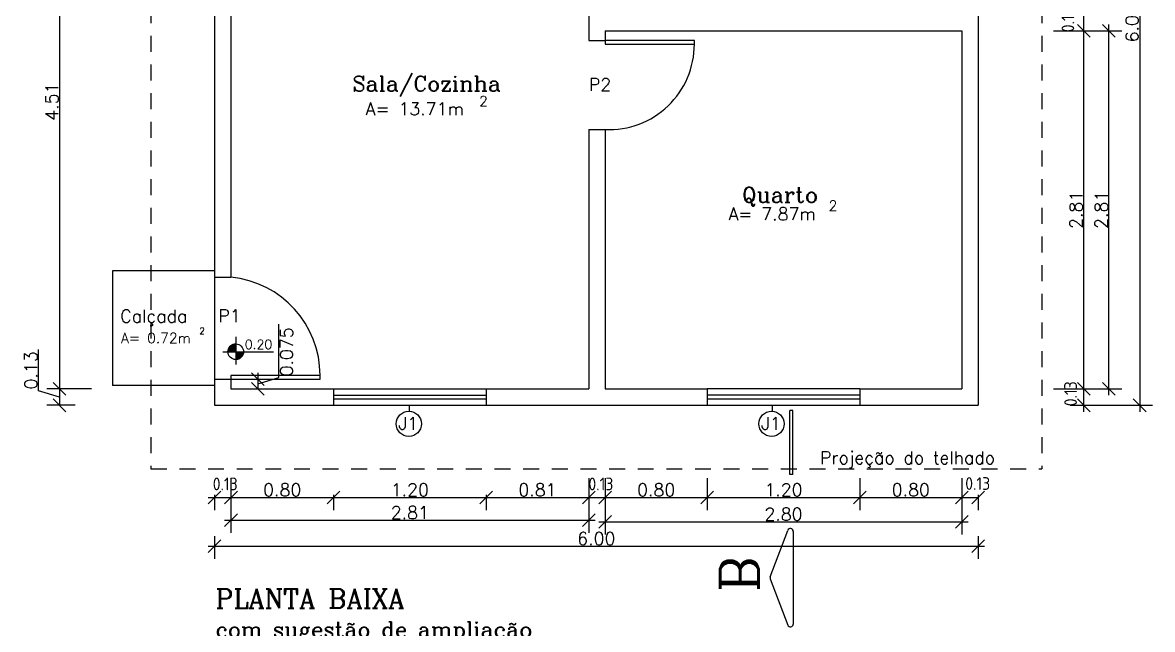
# Model space of a CAD drawing. Extents: x 98 to 558, y -86 to 6.
# Drawn here: x 121.96 to 130.83, y -51.2 to -46.44 of the extents above; entities that cross this region are included whole.
import ezdxf

# ---------------------------------------------------------------- set-up
doc = ezdxf.new("R2010")
doc.units = 0
doc.header["$LTSCALE"] = 5
doc.linetypes.add('DASHED2', pattern=[0.375, 0.25, -0.125])
doc.layers.get('0').update_dxf_attribs({"linetype": 'CONTINUOUS'})
doc.layers.get('DEFPOINTS').update_dxf_attribs({"linetype": 'CONTINUOUS'})
for name, color, linetype in [('AMPLIAÇÀO', 30, 'CONTINUOUS'), ('COTAS', 244, 'CONTINUOUS'), ('JANELA', 1, 'CONTINUOUS'), ('PAREDE', 7, 'CONTINUOUS'), ('PISO', 30, 'CONTINUOUS'), ('PORTA', 1, 'CONTINUOUS'), ('PROJTELHA', 30, 'CONTINUOUS'), ('TEXTO', 1, 'CONTINUOUS')]:
    doc.layers.add(name, color=color, linetype=linetype)
doc.styles.add('ROMANC', font='ROMANC.SHX')
doc.styles.get("Standard").update_dxf_attribs({"font": 'ISOCP'})
doc.dimstyles.get("Standard").update_dxf_attribs({"dimtxt": 0.1, "dimasz": 0.1, "dimexe": 0.1, "dimexo": 1.4, "dimgap": 0.01, "dimtad": 0, "dimzin": 0, "dimtxsty": 'ROMANC', "dimblk1": 'OBLIQUE', "dimblk2": 'OBLIQUE', "dimsah": 1, "dimcen": 0.09, "dimdle": 0.05, "dimclrd": 30, "dimclre": 30, "dimclrt": 244, "dimazin": 3, "dimtfac": 1, "dimtofl": 0, "dimtmove": 0, "dimatfit": 3, "dimtolj": 1, "dimtzin": 0})

# ---------------------------------------------------------------- blocks, each defined once
blk = doc.blocks.new('*X8')
at = {"color": 0, "linetype": 'CONTINUOUS'}
for p, q in [((217.21, -877.821), (217.294, -877.736)), ((217.21, -877.819), (217.292, -877.737)), ((217.21, -877.817), (217.291, -877.737)), ((217.21, -877.816), (217.289, -877.737)), ((217.21, -877.814), (217.287, -877.737)), ((217.21, -877.812), (217.285, -877.737)), ((217.21, -877.81), (217.283, -877.737)), ((217.211, -877.822), (217.295, -877.737)), ((217.211, -877.807), (217.281, -877.738)), ((217.211, -877.805), (217.278, -877.738)), ((217.212, -877.822), (217.295, -877.739)), ((217.212, -877.803), (217.276, -877.739)), ((217.212, -877.801), (217.274, -877.739)), ((217.213, -877.798), (217.271, -877.74)), ((217.214, -877.822), (217.295, -877.741)), ((217.214, -877.796), (217.269, -877.741)), ((217.215, -877.793), (217.266, -877.741)), ((217.216, -877.822), (217.295, -877.743)), ((217.216, -877.79), (217.263, -877.743)), ((217.217, -877.787), (217.26, -877.744)), ((217.218, -877.822), (217.295, -877.744)), ((217.219, -877.784), (217.257, -877.745)), ((217.219, -877.822), (217.295, -877.746)), ((217.22, -877.78), (217.253, -877.747)), ((217.221, -877.822), (217.295, -877.748)), ((217.223, -877.822), (217.295, -877.75)), ((217.223, -877.776), (217.249, -877.75)), ((217.225, -877.822), (217.295, -877.752)), ((217.226, -877.822), (217.295, -877.753)), ((217.227, -877.77), (217.243, -877.754)), ((217.228, -877.822), (217.295, -877.755)), ((217.23, -877.822), (217.295, -877.757)), ((217.232, -877.822), (217.295, -877.759)), ((217.234, -877.822), (217.295, -877.76)), ((217.235, -877.822), (217.295, -877.762)), ((217.237, -877.822), (217.295, -877.764)), ((217.239, -877.822), (217.295, -877.766)), ((217.241, -877.822), (217.295, -877.767)), ((217.242, -877.822), (217.295, -877.769)), ((217.244, -877.822), (217.295, -877.771)), ((217.246, -877.822), (217.295, -877.773)), ((217.248, -877.822), (217.295, -877.775)), ((217.249, -877.822), (217.295, -877.776)), ((217.251, -877.822), (217.295, -877.778)), ((217.253, -877.822), (217.295, -877.78)), ((217.255, -877.822), (217.295, -877.782)), ((217.257, -877.822), (217.295, -877.783)), ((217.258, -877.822), (217.295, -877.785)), ((217.26, -877.822), (217.295, -877.787)), ((217.262, -877.822), (217.295, -877.789)), ((217.264, -877.822), (217.295, -877.79)), ((217.265, -877.822), (217.295, -877.792)), ((217.267, -877.822), (217.295, -877.794)), ((217.269, -877.822), (217.295, -877.796)), ((217.271, -877.822), (217.295, -877.798)), ((217.272, -877.822), (217.295, -877.799)), ((217.274, -877.822), (217.295, -877.801)), ((217.276, -877.822), (217.295, -877.803)), ((217.278, -877.822), (217.295, -877.805)), ((217.279, -877.822), (217.295, -877.806)), ((217.281, -877.822), (217.295, -877.808)), ((217.283, -877.822), (217.295, -877.81)), ((217.285, -877.822), (217.295, -877.812)), ((217.287, -877.822), (217.295, -877.813)), ((217.288, -877.822), (217.295, -877.815)), ((217.29, -877.822), (217.295, -877.817)), ((217.292, -877.822), (217.295, -877.819)), ((217.294, -877.822), (217.295, -877.821)), ((217.295, -877.822), (217.295, -877.822)), ((217.295, -877.824), (217.297, -877.822)), ((217.295, -877.826), (217.299, -877.822)), ((217.295, -877.828), (217.301, -877.822)), ((217.295, -877.829), (217.302, -877.822)), ((217.295, -877.831), (217.304, -877.822)), ((217.295, -877.833), (217.306, -877.822)), ((217.295, -877.835), (217.308, -877.822)), ((217.295, -877.836), (217.31, -877.822)), ((217.295, -877.838), (217.311, -877.822)), ((217.295, -877.84), (217.313, -877.822)), ((217.295, -877.842), (217.315, -877.822)), ((217.295, -877.843), (217.317, -877.822)), ((217.295, -877.845), (217.318, -877.822)), ((217.295, -877.847), (217.32, -877.822)), ((217.295, -877.849), (217.322, -877.822)), ((217.295, -877.851), (217.324, -877.822)), ((217.295, -877.852), (217.325, -877.822)), ((217.295, -877.854), (217.327, -877.822)), ((217.295, -877.856), (217.329, -877.822)), ((217.295, -877.858), (217.331, -877.822)), ((217.295, -877.859), (217.333, -877.822)), ((217.295, -877.861), (217.334, -877.822)), ((217.295, -877.863), (217.336, -877.822)), ((217.295, -877.865), (217.338, -877.822)), ((217.295, -877.866), (217.34, -877.822)), ((217.295, -877.868), (217.341, -877.822)), ((217.295, -877.87), (217.343, -877.822)), ((217.295, -877.872), (217.345, -877.822)), ((217.295, -877.874), (217.347, -877.822)), ((217.295, -877.875), (217.348, -877.822)), ((217.295, -877.877), (217.35, -877.822)), ((217.295, -877.879), (217.352, -877.822)), ((217.295, -877.881), (217.354, -877.822)), ((217.295, -877.882), (217.355, -877.822)), ((217.295, -877.884), (217.357, -877.822)), ((217.295, -877.886), (217.359, -877.822)), ((217.295, -877.888), (217.361, -877.822)), ((217.295, -877.889), (217.363, -877.822)), ((217.295, -877.891), (217.364, -877.822)), ((217.295, -877.893), (217.366, -877.822)), ((217.295, -877.895), (217.368, -877.822)), ((217.295, -877.897), (217.37, -877.822)), ((217.295, -877.898), (217.371, -877.822)), ((217.295, -877.9), (217.373, -877.822)), ((217.295, -877.902), (217.375, -877.822)), ((217.295, -877.904), (217.377, -877.822)), ((217.295, -877.905), (217.378, -877.822)), ((217.295, -877.907), (217.38, -877.822)), ((217.297, -877.907), (217.38, -877.823)), ((217.298, -877.907), (217.38, -877.825)), ((217.3, -877.907), (217.38, -877.827)), ((217.302, -877.907), (217.38, -877.829)), ((217.304, -877.907), (217.38, -877.831)), ((217.306, -877.907), (217.38, -877.833)), ((217.308, -877.906), (217.379, -877.835)), ((217.31, -877.906), (217.379, -877.837)), ((217.313, -877.906), (217.379, -877.839)), ((217.315, -877.905), (217.378, -877.842)), ((217.317, -877.904), (217.378, -877.844)), ((217.32, -877.904), (217.377, -877.847)), ((217.322, -877.903), (217.376, -877.849)), ((217.325, -877.902), (217.375, -877.852)), ((217.328, -877.901), (217.374, -877.855)), ((217.331, -877.899), (217.373, -877.858)), ((217.335, -877.898), (217.371, -877.861)), ((217.339, -877.895), (217.369, -877.865)), ((217.343, -877.892), (217.365, -877.87)), ((217.351, -877.886), (217.359, -877.878))]:
    blk.add_line(p, q, dxfattribs=at)
blk = doc.blocks.new('_OBLIQUE')
at = {"color": 0, "linetype": 'BYBLOCK'}
blk.add_line((-0.5, -0.5), (0.5, 0.5), dxfattribs=at)
blk = doc.blocks.new('*D13')
at = {"color": 30, "linetype": 'BYBLOCK'}
for p, q in [((123.5444, -50.1676), (124.4494, -50.1676)), ((124.3994, -50.1473), (124.3994, -50.2676))]:
    blk.add_line(p, q, dxfattribs=at)
at = {"layer": 'DEFPOINTS', "color": 0, "linetype": 'BYBLOCK'}
for p in [(123.5944, -48.6173), (124.3994, -48.7473), (124.3994, -50.1676)]:
    blk.add_point(p, dxfattribs=at)
at = {"color": 30, "linetype": 'BYBLOCK', "xscale": 0.1, "yscale": 0.1, "zscale": 0.1, "rotation": 180}
blk.add_blockref('_OBLIQUE', (123.5944, -50.1676), dxfattribs=at)
at = {"color": 30, "linetype": 'BYBLOCK', "xscale": 0.1, "yscale": 0.1, "zscale": 0.1}
blk.add_blockref('_OBLIQUE', (124.3994, -50.1676), dxfattribs=at)
at = {"color": 244, "linetype": 'BYBLOCK', "insert": (123.9969, -50.1076), "char_height": 0.1, "attachment_point": 5, "style": 'ROMANC'}
blk.add_mtext('\\A1;0.80', dxfattribs=at)
blk = doc.blocks.new('*D14')
at = {"color": 30, "linetype": 'BYBLOCK'}
for p, q in [((124.3494, -50.1676), (125.6494, -50.1676)), ((125.5994, -50.1473), (125.5994, -50.2676))]:
    blk.add_line(p, q, dxfattribs=at)
at = {"layer": 'DEFPOINTS', "color": 0, "linetype": 'BYBLOCK'}
for p in [(124.3994, -48.7473), (125.5994, -48.7473), (125.5994, -50.1676)]:
    blk.add_point(p, dxfattribs=at)
at = {"color": 30, "linetype": 'BYBLOCK', "xscale": 0.1, "yscale": 0.1, "zscale": 0.1, "rotation": 180}
blk.add_blockref('_OBLIQUE', (124.3994, -50.1676), dxfattribs=at)
at = {"color": 30, "linetype": 'BYBLOCK', "xscale": 0.1, "yscale": 0.1, "zscale": 0.1}
blk.add_blockref('_OBLIQUE', (125.5994, -50.1676), dxfattribs=at)
at = {"color": 244, "linetype": 'BYBLOCK', "insert": (124.9994, -50.1076), "char_height": 0.1, "attachment_point": 5, "style": 'ROMANC'}
blk.add_mtext('\\A1;1.20', dxfattribs=at)
blk = doc.blocks.new('*D15')
at = {"color": 30, "linetype": 'BYBLOCK'}
for p, q in [((126.4044, -50.0173), (126.4044, -50.2676)), ((125.5494, -50.1676), (126.4544, -50.1676))]:
    blk.add_line(p, q, dxfattribs=at)
at = {"layer": 'DEFPOINTS', "color": 0, "linetype": 'BYBLOCK'}
for p in [(126.4044, -48.6173), (125.5994, -48.7473), (126.4044, -50.1676)]:
    blk.add_point(p, dxfattribs=at)
at = {"color": 30, "linetype": 'BYBLOCK', "xscale": 0.1, "yscale": 0.1, "zscale": 0.1, "rotation": 180}
blk.add_blockref('_OBLIQUE', (125.5994, -50.1676), dxfattribs=at)
at = {"color": 30, "linetype": 'BYBLOCK', "xscale": 0.1, "yscale": 0.1, "zscale": 0.1}
blk.add_blockref('_OBLIQUE', (126.4044, -50.1676), dxfattribs=at)
at = {"color": 244, "linetype": 'BYBLOCK', "insert": (126.0019, -50.1076), "char_height": 0.1, "attachment_point": 5, "style": 'ROMANC'}
blk.add_mtext('\\A1;0.81', dxfattribs=at)
blk = doc.blocks.new('*D16')
at = {"color": 30, "linetype": 'BYBLOCK'}
for p, q in [((127.3344, -50.0173), (127.3344, -50.2676)), ((126.4844, -50.1676), (127.3844, -50.1676))]:
    blk.add_line(p, q, dxfattribs=at)
at = {"layer": 'DEFPOINTS', "color": 0, "linetype": 'BYBLOCK'}
for p in [(126.5344, -48.6173), (127.3344, -48.6173), (127.3344, -50.1676)]:
    blk.add_point(p, dxfattribs=at)
at = {"color": 30, "linetype": 'BYBLOCK', "xscale": 0.1, "yscale": 0.1, "zscale": 0.1, "rotation": 180}
blk.add_blockref('_OBLIQUE', (126.5344, -50.1676), dxfattribs=at)
at = {"color": 30, "linetype": 'BYBLOCK', "xscale": 0.1, "yscale": 0.1, "zscale": 0.1}
blk.add_blockref('_OBLIQUE', (127.3344, -50.1676), dxfattribs=at)
at = {"color": 244, "linetype": 'BYBLOCK', "insert": (126.9344, -50.1076), "char_height": 0.1, "attachment_point": 5, "style": 'ROMANC'}
blk.add_mtext('\\A1;0.80', dxfattribs=at)
blk = doc.blocks.new('*D17')
at = {"color": 30, "linetype": 'BYBLOCK'}
for p, q in [((128.5344, -50.0173), (128.5344, -50.2676)), ((127.2844, -50.1676), (128.5844, -50.1676))]:
    blk.add_line(p, q, dxfattribs=at)
at = {"layer": 'DEFPOINTS', "color": 0, "linetype": 'BYBLOCK'}
for p in [(127.3344, -48.6173), (128.5344, -48.6173), (128.5344, -50.1676)]:
    blk.add_point(p, dxfattribs=at)
at = {"color": 30, "linetype": 'BYBLOCK', "xscale": 0.1, "yscale": 0.1, "zscale": 0.1, "rotation": 180}
blk.add_blockref('_OBLIQUE', (127.3344, -50.1676), dxfattribs=at)
at = {"color": 30, "linetype": 'BYBLOCK', "xscale": 0.1, "yscale": 0.1, "zscale": 0.1}
blk.add_blockref('_OBLIQUE', (128.5344, -50.1676), dxfattribs=at)
at = {"color": 244, "linetype": 'BYBLOCK', "insert": (127.9344, -50.1076), "char_height": 0.1, "attachment_point": 5, "style": 'ROMANC'}
blk.add_mtext('\\A1;1.20', dxfattribs=at)
blk = doc.blocks.new('*D18')
at = {"color": 30, "linetype": 'BYBLOCK'}
for p, q in [((129.3344, -50.0173), (129.3344, -50.2676)), ((128.4844, -50.1676), (129.3844, -50.1676))]:
    blk.add_line(p, q, dxfattribs=at)
at = {"layer": 'DEFPOINTS', "color": 0, "linetype": 'BYBLOCK'}
for p in [(128.5344, -48.6173), (129.3344, -48.6173), (129.3344, -50.1676)]:
    blk.add_point(p, dxfattribs=at)
at = {"color": 30, "linetype": 'BYBLOCK', "xscale": 0.1, "yscale": 0.1, "zscale": 0.1, "rotation": 180}
blk.add_blockref('_OBLIQUE', (128.5344, -50.1676), dxfattribs=at)
at = {"color": 30, "linetype": 'BYBLOCK', "xscale": 0.1, "yscale": 0.1, "zscale": 0.1}
blk.add_blockref('_OBLIQUE', (129.3344, -50.1676), dxfattribs=at)
at = {"color": 244, "linetype": 'BYBLOCK', "insert": (128.9344, -50.1076), "char_height": 0.1, "attachment_point": 5, "style": 'ROMANC'}
blk.add_mtext('\\A1;0.80', dxfattribs=at)
blk = doc.blocks.new('*D19')
at = {"color": 30, "linetype": 'BYBLOCK'}
for p, q in [((123.5944, -50.258), (123.5944, -50.4471)), ((126.4044, -50.258), (126.4044, -50.4471)), ((123.5444, -50.3471), (126.4544, -50.3471))]:
    blk.add_line(p, q, dxfattribs=at)
at = {"layer": 'DEFPOINTS', "color": 0, "linetype": 'BYBLOCK'}
for p in [(123.5944, -48.858), (126.4044, -48.858), (126.4044, -50.3471)]:
    blk.add_point(p, dxfattribs=at)
at = {"color": 30, "linetype": 'BYBLOCK', "xscale": 0.1, "yscale": 0.1, "zscale": 0.1, "rotation": 180}
blk.add_blockref('_OBLIQUE', (123.5944, -50.3471), dxfattribs=at)
at = {"color": 30, "linetype": 'BYBLOCK', "xscale": 0.1, "yscale": 0.1, "zscale": 0.1}
blk.add_blockref('_OBLIQUE', (126.4044, -50.3471), dxfattribs=at)
at = {"color": 244, "linetype": 'BYBLOCK', "insert": (124.9994, -50.2871), "char_height": 0.1, "attachment_point": 5, "style": 'ROMANC'}
blk.add_mtext('\\A1;2.81', dxfattribs=at)
blk = doc.blocks.new('*D20')
at = {"color": 30, "linetype": 'BYBLOCK'}
for p, q in [((126.5344, -50.258), (126.5344, -50.4594)), ((129.3344, -50.258), (129.3344, -50.4594)), ((126.4844, -50.3594), (129.3844, -50.3594))]:
    blk.add_line(p, q, dxfattribs=at)
at = {"layer": 'DEFPOINTS', "color": 0, "linetype": 'BYBLOCK'}
for p in [(126.5344, -48.858), (129.3344, -48.858), (129.3344, -50.3594)]:
    blk.add_point(p, dxfattribs=at)
at = {"color": 30, "linetype": 'BYBLOCK', "xscale": 0.1, "yscale": 0.1, "zscale": 0.1, "rotation": 180}
blk.add_blockref('_OBLIQUE', (126.5344, -50.3594), dxfattribs=at)
at = {"color": 30, "linetype": 'BYBLOCK', "xscale": 0.1, "yscale": 0.1, "zscale": 0.1}
blk.add_blockref('_OBLIQUE', (129.3344, -50.3594), dxfattribs=at)
at = {"color": 244, "linetype": 'BYBLOCK', "insert": (127.9344, -50.2994), "char_height": 0.1, "attachment_point": 5, "style": 'ROMANC'}
blk.add_mtext('\\A1;2.80', dxfattribs=at)
blk = doc.blocks.new('*D21')
at = {"color": 30, "linetype": 'BYBLOCK'}
for p, q in [((123.4644, -50.4717), (123.4644, -50.6509)), ((129.4644, -50.4717), (129.4644, -50.6509)), ((123.4144, -50.5509), (129.5144, -50.5509))]:
    blk.add_line(p, q, dxfattribs=at)
at = {"layer": 'DEFPOINTS', "color": 0, "linetype": 'BYBLOCK'}
for p in [(123.4644, -49.0717), (129.4644, -49.0717), (129.4644, -50.5509)]:
    blk.add_point(p, dxfattribs=at)
at = {"color": 30, "linetype": 'BYBLOCK', "xscale": 0.1, "yscale": 0.1, "zscale": 0.1, "rotation": 180}
blk.add_blockref('_OBLIQUE', (123.4644, -50.5509), dxfattribs=at)
at = {"color": 30, "linetype": 'BYBLOCK', "xscale": 0.1, "yscale": 0.1, "zscale": 0.1}
blk.add_blockref('_OBLIQUE', (129.4644, -50.5509), dxfattribs=at)
at = {"color": 244, "linetype": 'BYBLOCK', "insert": (126.4644, -50.4909), "char_height": 0.1, "attachment_point": 5, "style": 'ROMANC'}
blk.add_mtext('\\A1;6.00', dxfattribs=at)
blk = doc.blocks.new('*D22')
at = {"color": 30, "linetype": 'BYBLOCK'}
for p, q in [((130.2926, -49.3644), (130.2926, -46.4544)), ((130.0557, -46.5044), (130.3926, -46.5044))]:
    blk.add_line(p, q, dxfattribs=at)
at = {"layer": 'DEFPOINTS', "color": 0, "linetype": 'BYBLOCK'}
for p in [(128.6557, -46.5044), (130.2926, -46.5044), (128.6557, -49.3144)]:
    blk.add_point(p, dxfattribs=at)
at = {"color": 30, "linetype": 'BYBLOCK', "xscale": 0.1, "yscale": 0.1, "zscale": 0.1}
for p, rotation in [((130.2926, -46.5044), 90), ((130.2926, -49.3144), 270)]:
    blk.add_blockref('_OBLIQUE', p, dxfattribs=dict(at, rotation=rotation))
at = {"color": 244, "linetype": 'BYBLOCK', "insert": (130.2326, -47.9094), "char_height": 0.1, "attachment_point": 5, "rotation": 90, "style": 'ROMANC'}
blk.add_mtext('\\A1;2.81', dxfattribs=at)
blk = doc.blocks.new('*D26')
at = {"color": 30, "linetype": 'BYBLOCK'}
for p, q in [((130.4909, -49.3644), (130.4909, -46.4544)), ((130.0557, -46.5044), (130.5909, -46.5044)), ((130.0557, -49.3144), (130.5909, -49.3144))]:
    blk.add_line(p, q, dxfattribs=at)
at = {"layer": 'DEFPOINTS', "color": 0, "linetype": 'BYBLOCK'}
for p in [(128.6557, -46.5044), (130.4909, -46.5044), (128.6557, -49.3144)]:
    blk.add_point(p, dxfattribs=at)
at = {"color": 30, "linetype": 'BYBLOCK', "xscale": 0.1, "yscale": 0.1, "zscale": 0.1}
for p, rotation in [((130.4909, -46.5044), 90), ((130.4909, -49.3144), 270)]:
    blk.add_blockref('_OBLIQUE', p, dxfattribs=dict(at, rotation=rotation))
at = {"color": 244, "linetype": 'BYBLOCK', "insert": (130.4309, -47.9094), "char_height": 0.1, "attachment_point": 5, "rotation": 90, "style": 'ROMANC'}
blk.add_mtext('\\A1;2.81', dxfattribs=at)
blk = doc.blocks.new('*D28')
at = {"color": 30, "linetype": 'BYBLOCK'}
for p, q in [((130.7322, -43.3944), (130.7322, -49.4944)), ((130.1857, -43.4444), (130.8322, -43.4444)), ((130.1857, -49.4444), (130.8322, -49.4444))]:
    blk.add_line(p, q, dxfattribs=at)
at = {"layer": 'DEFPOINTS', "color": 0, "linetype": 'BYBLOCK'}
for p in [(128.7857, -43.4444), (128.7857, -49.4444), (130.7322, -49.4444)]:
    blk.add_point(p, dxfattribs=at)
at = {"color": 30, "linetype": 'BYBLOCK', "xscale": 0.1, "yscale": 0.1, "zscale": 0.1}
for p, rotation in [((130.7322, -43.4444), 90), ((130.7322, -49.4444), 270)]:
    blk.add_blockref('_OBLIQUE', p, dxfattribs=dict(at, rotation=rotation))
at = {"color": 244, "linetype": 'BYBLOCK', "insert": (130.6722, -46.4444), "char_height": 0.1, "attachment_point": 5, "rotation": 90, "style": 'ROMANC'}
blk.add_mtext('\\A1;6.00', dxfattribs=at)
blk = doc.blocks.new('*D42')
at = {"color": 30, "linetype": 'BYBLOCK'}
for p, q in [((122.2481, -44.7544), (122.2481, -49.3644)), ((122.4995, -49.3144), (122.1481, -49.3144))]:
    blk.add_line(p, q, dxfattribs=at)
at = {"layer": 'DEFPOINTS', "color": 0, "linetype": 'BYBLOCK'}
for p in [(123.8995, -44.8044), (122.2481, -49.3144), (123.8995, -49.3144)]:
    blk.add_point(p, dxfattribs=at)
at = {"color": 30, "linetype": 'BYBLOCK', "xscale": 0.1, "yscale": 0.1, "zscale": 0.1}
for p, rotation in [((122.2481, -44.8044), 90), ((122.2481, -49.3144), 270)]:
    blk.add_blockref('_OBLIQUE', p, dxfattribs=dict(at, rotation=rotation))
at = {"color": 244, "linetype": 'BYBLOCK', "insert": (122.1881, -47.0594), "char_height": 0.1, "attachment_point": 5, "rotation": 90, "style": 'ROMANC'}
blk.add_mtext('\\A1;4.51', dxfattribs=at)
blk = doc.blocks.new('*D43')
at = {"color": 30, "linetype": 'BYBLOCK'}
for p, q in [((122.0831, -49.3299), (122.0831, -49.0051)), ((122.2481, -49.3794), (122.0831, -49.3299)), ((122.2481, -49.2644), (122.2481, -49.4444)), ((122.3695, -49.4444), (122.1481, -49.4444))]:
    blk.add_line(p, q, dxfattribs=at)
at = {"layer": 'DEFPOINTS', "color": 0, "linetype": 'BYBLOCK'}
for p in [(123.8995, -49.3144), (122.2481, -49.4444), (123.7695, -49.4444)]:
    blk.add_point(p, dxfattribs=at)
at = {"color": 30, "linetype": 'BYBLOCK', "xscale": 0.1, "yscale": 0.1, "zscale": 0.1}
for p, rotation in [((122.2481, -49.3144), 90), ((122.2481, -49.4444), 270)]:
    blk.add_blockref('_OBLIQUE', p, dxfattribs=dict(at, rotation=rotation))
at = {"color": 244, "linetype": 'BYBLOCK', "insert": (122.0231, -49.3199), "char_height": 0.1, "attachment_point": 4, "rotation": 90, "style": 'ROMANC'}
blk.add_mtext('\\A1;0.13', dxfattribs=at)
blk = doc.blocks.new('*D63')
at = {"color": 30, "linetype": 'BYBLOCK'}
for p, q in [((123.9706, -49.2274), (123.9706, -48.8074)), ((123.7252, -49.2394), (123.9056, -49.2394)), ((123.8056, -49.1894), (123.8056, -49.3144)), ((123.8056, -49.2769), (123.9706, -49.2274)), ((123.7252, -49.3144), (123.9056, -49.3144))]:
    blk.add_line(p, q, dxfattribs=at)
at = {"layer": 'DEFPOINTS', "color": 0, "linetype": 'BYBLOCK'}
for p in [(122.3252, -49.2394), (122.3252, -49.3144), (123.8056, -49.3144)]:
    blk.add_point(p, dxfattribs=at)
at = {"color": 30, "linetype": 'BYBLOCK', "xscale": 0.1, "yscale": 0.1, "zscale": 0.1}
for p, rotation in [((123.8056, -49.2394), 90), ((123.8056, -49.3144), 270)]:
    blk.add_blockref('_OBLIQUE', p, dxfattribs=dict(at, rotation=rotation))
at = {"color": 244, "linetype": 'BYBLOCK', "insert": (124.0306, -49.2174), "char_height": 0.1, "attachment_point": 4, "rotation": 90, "style": 'ROMANC'}
blk.add_mtext('\\A1;0.075', dxfattribs=at)

msp = doc.modelspace()

# ---------------------------------------------------------------- linework, layer by layer
at = {"color": 30, "linetype": 'BYBLOCK'}
for p, q in [((130.2926, -46.5544), (130.2926, -46.3744)), ((130.0557, -49.3144), (130.3926, -49.3144)), ((130.2926, -49.4944), (130.2926, -49.3144)), ((130.1857, -49.4444), (130.3926, -49.4444)), ((123.5944, -50.0173), (123.5944, -50.2676)), ((126.5344, -50.0173), (126.5344, -50.2676)), ((123.4144, -50.1676), (123.5944, -50.1676)), ((123.4644, -50.1473), (123.4644, -50.2676)), ((126.3544, -50.1676), (126.5344, -50.1676)), ((129.2844, -50.1676), (129.4644, -50.1676)), ((129.4644, -50.1473), (129.4644, -50.2676))]:
    msp.add_line(p, q, dxfattribs=at)
at = {"layer": 'DEFPOINTS', "color": 0, "linetype": 'BYBLOCK'}
for p in [(129.3344, -46.5044), (123.5944, -48.6173), (126.4044, -48.6173), (126.5344, -48.6173), (129.3344, -48.6173), (123.4644, -48.7473), (129.4644, -48.7473), (129.3344, -49.3144), (130.2926, -49.3144), (129.4644, -49.4444), (123.5944, -50.1676), (126.5344, -50.1676), (129.4644, -50.1676)]:
    msp.add_point(p, dxfattribs=at)
at = {"layer": 'JANELA', "color": 1, "linetype": 'CONTINUOUS'}
for p, q in [((124.3994, -49.3144), (125.5994, -49.3144)), ((128.5344, -49.3144), (127.3344, -49.3144)), ((124.3994, -49.4444), (125.5994, -49.4444)), ((127.3344, -49.4444), (128.5344, -49.4444))]:
    msp.add_line(p, q, dxfattribs=at)
at = {"layer": 'JANELA', "color": 5, "linetype": 'CONTINUOUS'}
for p, q in [((124.3994, -49.3644), (125.5994, -49.3644)), ((124.3994, -49.3944), (125.5994, -49.3944)), ((128.5344, -49.3644), (127.3344, -49.3644)), ((127.3344, -49.3944), (128.5344, -49.3944))]:
    msp.add_line(p, q, dxfattribs=at)
at = {"layer": 'PAREDE', "color": 7, "linetype": 'CONTINUOUS'}
for p, q in [((129.4644, -45.5744), (129.4644, -49.4444)), ((123.4644, -45.8044), (123.4644, -48.4394)), ((123.5944, -45.8044), (123.5944, -48.4394)), ((126.4044, -46.2994), (126.4044, -46.5794)), ((126.4044, -46.5794), (126.5344, -46.5794)), ((126.5344, -46.5044), (129.3344, -46.5044)), ((126.5344, -46.5044), (126.5344, -46.5794)), ((129.3344, -46.5044), (129.3344, -49.3144)), ((126.4044, -47.2794), (126.5344, -47.2794)), ((126.4044, -47.2794), (126.4044, -49.3144)), ((126.5344, -47.2794), (126.5344, -49.3144)), ((123.4644, -48.4394), (123.5944, -48.4394)), ((123.4644, -49.2394), (123.5944, -49.2394)), ((123.4644, -49.2394), (123.4644, -49.4444)), ((123.5944, -49.2394), (123.5944, -49.3144)), ((123.5944, -49.3144), (124.3994, -49.3144)), ((124.3994, -49.3144), (124.3994, -49.4444)), ((125.5994, -49.3144), (125.5994, -49.4444)), ((125.5994, -49.3144), (126.4044, -49.3144)), ((126.5344, -49.3144), (127.3344, -49.3144)), ((127.3344, -49.3144), (127.3344, -49.4444)), ((128.5344, -49.3144), (128.5344, -49.4444)), ((128.5344, -49.3144), (129.3344, -49.3144)), ((123.4644, -49.4444), (124.3994, -49.4444)), ((125.5994, -49.4444), (127.3344, -49.4444)), ((128.5344, -49.4444), (129.4644, -49.4444))]:
    msp.add_line(p, q, dxfattribs=at)
at = {"layer": 'PISO', "color": 244, "linetype": 'CONTINUOUS'}
for p, q in [((122.6644, -48.3894), (122.6644, -49.2894)), ((123.4644, -48.3894), (122.6644, -48.3894)), ((123.4644, -48.4394), (123.4644, -49.2394)), ((123.4644, -49.2894), (122.6644, -49.2894))]:
    msp.add_line(p, q, dxfattribs=at)
at = {"layer": 'PISO', "color": 244}
msp.add_line((123.6359, -49.0515), (123.6319, -49.0515), dxfattribs=at)
at = {"layer": 'PISO', "color": 30, "linetype": 'CONTINUOUS'}
for p, q in [((124.9976, -49.4908), (124.9976, -49.4444)), ((127.8469, -49.4908), (127.8469, -49.4444))]:
    msp.add_line(p, q, dxfattribs=at)
for centre in [(124.9912, -49.5895), (127.8405, -49.5895)]:
    msp.add_circle(centre, 0.0989, dxfattribs=at)
at = {"layer": 'PORTA', "color": 1, "linetype": 'CONTINUOUS'}
for points in [[(127.2344, -46.6094), (127.2344, -46.5794), (126.5344, -46.5794), (126.5344, -46.6094)], [(124.2944, -49.2394), (124.2944, -49.2094), (123.5944, -49.2094), (123.5944, -49.2394)]]:
    msp.add_lwpolyline(points, close=True, dxfattribs=at)
at = {"layer": 'PORTA', "color": 30, "linetype": 'CONTINUOUS'}
for centre, radius, start, end in [((126.5637, -46.6094), 0.6706, 267.4911, 0), ((123.5209, -49.2094), 0.7735, 360, 84.54738)]:
    msp.add_arc(centre, radius, start, end, dxfattribs=at)
at = {"layer": 'PROJTELHA', "color": 30, "linetype": 'DASHED2', "ltscale": 0.1}
for p, q in [((122.9644, -42.9444), (122.9644, -49.9444)), ((129.9644, -42.9444), (129.9644, -49.9444)), ((122.9644, -49.9444), (129.9644, -49.9444))]:
    msp.add_line(p, q, dxfattribs=at)
at = {"layer": 'TEXTO', "color": 244, "linetype": 'CONTINUOUS'}
for p, q in [((123.6319, -48.9063), (123.6319, -49.1244)), ((123.5311, -49.0237), (123.9286, -49.0237))]:
    msp.add_line(p, q, dxfattribs=at)
at = {"layer": 'TEXTO', "color": 3}
for p, q in [((127.9853, -49.9882), (127.9853, -49.4848)), ((128.0072, -49.4848), (127.9853, -49.4848)), ((128.0072, -49.9882), (128.0072, -49.4848)), ((128.0072, -49.9882), (127.9853, -49.9882))]:
    msp.add_line(p, q, dxfattribs=at)
at = {"layer": 'TEXTO', "color": 3, "linetype": 'CONTINUOUS'}
for p, q in [((127.8309, -50.7902), (127.9677, -50.4263)), ((128.0113, -50.4342), (128.0113, -51.162)), ((127.8309, -50.806), (127.9677, -51.17))]:
    msp.add_line(p, q, dxfattribs=at)
at = {"layer": 'TEXTO', "color": 244, "linetype": 'CONTINUOUS'}
msp.add_circle((123.6319, -49.0237), 0.0615, dxfattribs=at)
at = {"layer": 'TEXTO', "color": 3, "linetype": 'CONTINUOUS'}
for centre, start, end in [((127.9888, -50.4342), 0, 159.39862), ((127.852, -50.7981), 159.39862, 200.60138), ((127.852, -50.7981), 159.39862, 200.60138), ((127.9888, -51.162), 200.60138, 0)]:
    msp.add_arc(centre, 0.0225, start, end, dxfattribs=at)

# ---------------------------------------------------------------- block references
at = {"color": 30, "linetype": 'BYBLOCK', "xscale": 0.1, "yscale": 0.1, "zscale": 0.1}
for p, rotation in [((130.2926, -46.5044), 270), ((130.2926, -49.3144), 90), ((130.2926, -49.4444), 270), ((123.4644, -50.1676), 180), ((126.4044, -50.1676), 180), ((129.3344, -50.1676), 180)]:
    msp.add_blockref('_OBLIQUE', p, dxfattribs=dict(at, rotation=rotation))
for p in [(123.5944, -50.1676), (126.5344, -50.1676), (129.4644, -50.1676)]:
    msp.add_blockref('_OBLIQUE', p, dxfattribs=at)
at = {"layer": 'TEXTO', "color": 244, "linetype": 'CONTINUOUS', "xscale": 0.72, "yscale": 0.72, "zscale": 0.72}
msp.add_blockref('*X8', (-32.8205, 583.0081), dxfattribs=at)

# ---------------------------------------------------------------- texts
at = {"color": 244, "linetype": 'BYBLOCK', "char_height": 0.1, "attachment_point": 4, "rotation": 90}
for insert in [(130.1681, -46.5151), (130.1893, -49.4517)]:
    msp.add_mtext('\\A1;0.13', dxfattribs=dict(at, insert=insert))
at = {"color": 244, "linetype": 'BYBLOCK', "char_height": 0.1, "attachment_point": 4}
for insert in [(123.4509, -50.0619), (126.4019, -50.0619), (129.3618, -50.0587)]:
    msp.add_mtext('\\A1;0.13', dxfattribs=dict(at, insert=insert))
at = {"layer": 'TEXTO', "color": 1, "ltscale": 0.3, "style": 'ROMANC'}
for s, height, p in [('Sala/Cozinha', 0.12, (124.5489, -46.979)), ('P2', 0.1, (126.4052, -46.9764)), ('2', 0.08, (125.5432, -47.0964)), ('A= 13.71m', 0.1, (124.6523, -47.1666)), ('Quarto', 0.12, (127.6088, -47.8521)), ('A= 7.87m', 0.1, (127.5024, -47.9916)), ('2', 0.08, (128.2893, -47.9171)), ('Calçada', 0.1, (122.7245, -48.7942)), ('P1', 0.1, (123.4949, -48.7927)), ('A= 0.72m', 0.08, (122.7299, -48.9562)), ('2', 0.05, (123.3459, -48.8849)), ('J1', 0.1, (124.9102, -49.6371)), ('J1', 0.1, (127.7595, -49.6371)), ('Projeção do telhado', 0.1, (128.221, -49.9059))]:
    msp.add_text(s, height=height, dxfattribs=at).set_placement(p)
at = {"layer": 'TEXTO', "color": 244, "linetype": 'CONTINUOUS', "style": 'ROMANC'}
msp.add_text('0.20', height=0.072, dxfattribs=at).set_placement((123.7026, -49.0024))
at = {"layer": 'TEXTO', "color": 3, "linetype": 'CONTINUOUS', "style": 'ROMANC', "text_generation_flag": 2}
msp.add_text('B', height=0.3, rotation=270, dxfattribs=at).set_placement((127.4372, -50.9108))
at = {"layer": 'TEXTO', "color": 5, "ltscale": 0.3, "style": 'ROMANC'}
for s, height, p in [('PLANTA BAIXA', 0.15, (123.4721, -51.0363)), ('com sugestão de ampliação', 0.12, (123.4721, -51.2655))]:
    msp.add_text(s, height=height, dxfattribs=at).set_placement(p)

# ---------------------------------------------------------------- dimensions: what is measured, and where the dimension line sits
at = {"layer": 'AMPLIAÇÀO', "color": 30, "linetype": 'CONTINUOUS', "ltscale": 0.05}
dim = msp.add_linear_dim(base=(130.7322, -49.4444), p1=(128.7857, -43.4444), p2=(128.7857, -49.4444), angle=90, dimstyle='STANDARD', override={"dimasz": 0.1, "dimexe": 0.1, "dimexo": 1.4, "dimtad": 1, "dimdle": 0.05}, dxfattribs=at)
dim.commit()
dim.dimension.update_dxf_attribs({"geometry": '*D28', "text_midpoint": (130.6722, -46.4444)})
at = {"layer": 'COTAS', "color": 244, "linetype": 'CONTINUOUS'}
for base, p1, p2, override, picture, middle in [((122.2481, -49.3144), (123.8995, -44.8044), (123.8995, -49.3144), {"dimasz": 0.1, "dimexe": 0.1, "dimexo": 1.4, "dimtad": 1, "dimdle": 0.05, "dimse1": 1}, '*D42', (122.1881, -47.0594)), ((130.2926, -46.5044), (128.6557, -49.3144), (128.6557, -46.5044), {"dimasz": 0.1, "dimexe": 0.1, "dimexo": 1.4, "dimtad": 1, "dimdle": 0.05, "dimse1": 1}, '*D22', (130.2326, -47.9094)), ((130.4909, -46.5044), (128.6557, -49.3144), (128.6557, -46.5044), {"dimasz": 0.1, "dimexe": 0.1, "dimexo": 1.4, "dimtad": 1, "dimdle": 0.05}, '*D26', (130.4309, -47.9094)), ((123.8056, -49.3144), (122.3252, -49.2394), (122.3252, -49.3144), {"dimasz": 0.1, "dimexe": 0.1, "dimexo": 1.4, "dimtad": 1, "dimdec": 3, "dimdle": 0.05}, '*D63', (124.0306, -49.2174)), ((122.2481, -49.4444), (123.8995, -49.3144), (123.7695, -49.4444), {"dimasz": 0.1, "dimexe": 0.1, "dimexo": 1.4, "dimtad": 1, "dimdle": 0.05, "dimse1": 1}, '*D43', (122.0231, -49.3199))]:
    dim = msp.add_linear_dim(base=base, p1=p1, p2=p2, angle=90, dimstyle='STANDARD', override=override, dxfattribs=at)
    dim.commit()
    dim.dimension.update_dxf_attribs({"geometry": picture, "text_midpoint": middle})
for base, p1, p2, override, picture, middle in [((124.3993854384, -50.167570402), (123.5943854384, -48.6173442833), (124.3993854384, -48.7473442833), {"dimasz": 0.1, "dimexe": 0.1, "dimexo": 1.4, "dimtad": 1, "dimdle": 0.05, "dimse1": 1}, '*D13', (123.9968854384, -50.107570402)), ((126.4043854384, -50.167570402), (125.5993854384, -48.7473442833), (126.4043854384, -48.6173442833), {"dimasz": 0.1, "dimexe": 0.1, "dimexo": 1.4, "dimtad": 1, "dimdle": 0.05, "dimse1": 1}, '*D15', (126.0018854384, -50.107570402)), ((127.3344, -50.1676), (126.5344, -48.6173), (127.3344, -48.6173), {"dimasz": 0.1, "dimexe": 0.1, "dimexo": 1.4, "dimtad": 1, "dimdle": 0.05, "dimse1": 1}, '*D16', (126.9344, -50.1076)), ((128.5344, -50.1676), (127.3344, -48.6173), (128.5344, -48.6173), {"dimasz": 0.1, "dimexe": 0.1, "dimexo": 1.4, "dimtad": 1, "dimdle": 0.05, "dimse1": 1}, '*D17', (127.9344, -50.1076)), ((129.3344, -50.1676), (128.5344, -48.6173), (129.3344, -48.6173), {"dimasz": 0.1, "dimexe": 0.1, "dimexo": 1.4, "dimtad": 1, "dimdle": 0.05, "dimse1": 1}, '*D18', (128.9344, -50.1076)), ((125.5994, -50.1676), (124.3994, -48.7473), (125.5994, -48.7473), {"dimasz": 0.1, "dimexe": 0.1, "dimexo": 1.4, "dimtad": 1, "dimdle": 0.05, "dimse1": 1}, '*D14', (124.9994, -50.1076)), ((126.4044, -50.3471), (123.5944, -48.858), (126.4044, -48.858), {"dimasz": 0.1, "dimexe": 0.1, "dimexo": 1.4, "dimtad": 1, "dimdle": 0.05}, '*D19', (124.9994, -50.2871)), ((129.3344, -50.3594), (126.5344, -48.858), (129.3344, -48.858), {"dimasz": 0.1, "dimexe": 0.1, "dimexo": 1.4, "dimtad": 1, "dimdle": 0.05}, '*D20', (127.9344, -50.2994)), ((129.4644, -50.5509), (123.4644, -49.0717), (129.4644, -49.0717), {"dimasz": 0.1, "dimexe": 0.1, "dimexo": 1.4, "dimtad": 1, "dimdle": 0.05}, '*D21', (126.4644, -50.4909))]:
    dim = msp.add_linear_dim(base=base, p1=p1, p2=p2, dimstyle='STANDARD', override=override, dxfattribs=at)
    dim.commit()
    dim.dimension.update_dxf_attribs({"geometry": picture, "text_midpoint": middle})

doc.saveas('drawing.dxf')
